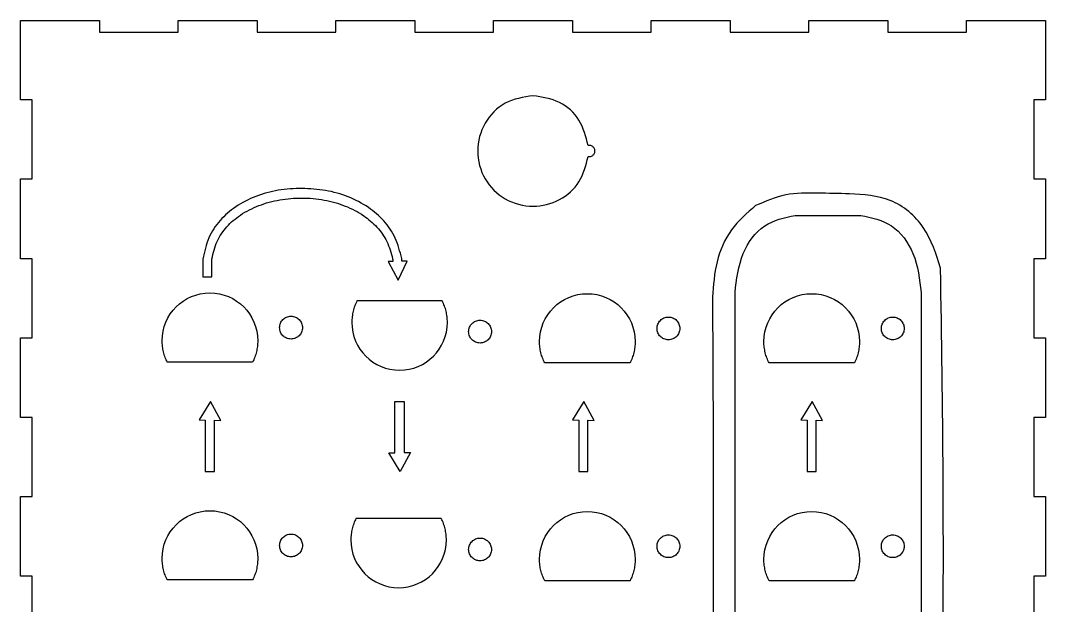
# Model space of a CAD drawing. Extents: x -980 to 281, y -16 to 694.
# Drawn here: x -557.4 to -292.4, y 156.6 to 308 of the extents above; entities that cross this region are included whole.
import ezdxf

# ---------------------------------------------------------------- set-up
doc = ezdxf.new("R2010")
doc.units = 0
doc.layers.add('newlayer', color=7, linetype='CONTINUOUS')

msp = doc.modelspace()

# ---------------------------------------------------------------- linework, layer by layer
at = {"layer": 'newlayer', "color": 7}
for points in [[(-554.418929, 143.803941), (-554.418929, 164.247275), (-557.418929, 164.247275), (-557.418929, 184.870608), (-554.418929, 184.870608), (-554.418929, 205.313942), (-557.418929, 205.313942), (-557.418929, 225.937274), (-554.418929, 225.937274), (-554.418929, 246.380608), (-557.418929, 246.380608), (-557.418929, 267.003941), (-554.418929, 267.003941), (-554.418929, 287.447274), (-557.418929, 287.447274), (-557.418929, 308.025607), (-536.989314, 308.025607), (-536.989314, 305.025607), (-516.694699, 305.025607), (-516.694699, 308.025607), (-496.220084, 308.025607), (-496.220084, 305.025607), (-475.925467, 305.025607), (-475.925467, 308.025607), (-455.450852, 308.025607), (-455.450852, 305.025607), (-435.156237, 305.025607), (-435.156237, 308.025607), (-414.681622, 308.025607), (-414.681622, 305.025607), (-394.387008, 305.025607), (-394.387008, 308.025607), (-373.912392, 308.025607), (-373.912392, 305.025607), (-353.617776, 305.025607), (-353.617776, 308.025607), (-333.14316, 308.025607), (-333.14316, 305.025607), (-312.848546, 305.025607), (-312.848546, 308.025607), (-292.418928, 308.025607)], [(-292.418931, 308.025607), (-292.418931, 287.447274), (-295.418931, 287.447274), (-295.418931, 267.003941), (-292.418931, 267.003941), (-292.418931, 246.380608), (-295.418931, 246.380608), (-295.418931, 225.937274), (-292.418931, 225.937274), (-292.418931, 205.313942), (-295.418931, 205.313942), (-295.418931, 184.870608), (-292.418931, 184.870608), (-292.418931, 164.247275), (-295.418931, 164.247275), (-295.418931, 143.803941)], [(-424.920833, 288.550972), (-424.920833, 288.550972)], [(-357.114198, 257.59835), (-340.140282, 257.59835)], [(-520.792117, 225.163689), (-520.728335, 226.427982), (-520.541109, 227.655787), (-520.236676, 228.840881), (-519.821216, 229.977048), (-519.300968, 231.058067), (-518.682111, 232.077716), (-517.970911, 233.029775), (-517.173549, 233.908028), (-516.296261, 234.706249), (-515.345228, 235.418225), (-514.326688, 236.037728), (-513.246822, 236.558544), (-512.111893, 236.974449), (-510.928084, 237.279226), (-509.701602, 237.466653), (-508.438658, 237.530512), (-507.175742, 237.466653), (-505.94926, 237.279226), (-504.765451, 236.974449), (-503.630523, 236.558544), (-502.550656, 236.037728), (-501.532116, 235.418225), (-500.581083, 234.706249), (-499.703767, 233.908028), (-498.906433, 233.029775), (-498.195205, 232.077716), (-497.576376, 231.058067), (-497.056128, 229.977048), (-496.640668, 228.840881), (-496.336235, 227.655787), (-496.149009, 226.427982), (-496.085199, 225.163689), (-496.090843, 224.790298), (-496.107212, 224.419754), (-496.134588, 224.052202), (-496.17249, 223.687782), (-496.220891, 223.326637), (-496.279593, 222.968909), (-496.348456, 222.614737), (-496.427337, 222.264268), (-496.516096, 221.91764), (-496.614535, 221.574999), (-496.722513, 221.236485), (-496.839917, 220.902238), (-496.966522, 220.572402), (-497.102215, 220.247121), (-497.246854, 219.926536), (-497.400241, 219.610786), (-498.779377, 219.610786), (-500.158484, 219.610786), (-501.537619, 219.610786), (-502.916754, 219.610786), (-504.29589, 219.610786), (-505.674997, 219.610786), (-507.054132, 219.610786), (-508.433268, 219.610786), (-509.812403, 219.610786), (-511.19151, 219.610786), (-512.570645, 219.610786), (-513.949781, 219.610786), (-515.328916, 219.610786), (-516.708023, 219.610786), (-518.087158, 219.610786), (-519.466294, 219.610786), (-519.619879, 219.926598), (-519.764913, 220.247217), (-519.901198, 220.572506), (-520.028565, 220.902325), (-520.146788, 221.236541), (-520.255698, 221.575016), (-520.355153, 221.917608), (-520.444899, 222.264186), (-520.524796, 222.614607), (-520.594646, 222.968737), (-520.654252, 223.326439), (-520.703443, 223.687571), (-520.742023, 224.052002), (-520.769681, 224.419587), (-520.786614, 224.790196), (-520.792258, 225.163689), (-520.792117, 225.163689)], [(-423.224085, 224.957057), (-423.160303, 226.221351), (-422.973077, 227.449153), (-422.668644, 228.634249), (-422.253184, 229.770416), (-421.732936, 230.851435), (-421.114107, 231.871084), (-420.402879, 232.823144), (-419.605516, 233.701397), (-418.728229, 234.499617), (-417.777196, 235.211593), (-416.758656, 235.831096), (-415.678789, 236.351912), (-414.543861, 236.767817), (-413.360052, 237.072595), (-412.13357, 237.260021), (-410.870626, 237.32388), (-409.60771, 237.260021), (-408.381228, 237.072595), (-407.197419, 236.767817), (-406.06249, 236.351912), (-404.982624, 235.831096), (-403.964084, 235.211593), (-403.013051, 234.499617), (-402.135735, 233.701397), (-401.338401, 232.823144), (-400.627173, 231.871084), (-400.008344, 230.851435), (-399.488096, 229.770416), (-399.072636, 228.634249), (-398.768203, 227.449153), (-398.580977, 226.221351), (-398.517166, 224.957057), (-398.522811, 224.583666), (-398.53918, 224.213122), (-398.566555, 223.84557), (-398.604458, 223.481151), (-398.652859, 223.120005), (-398.711561, 222.762277), (-398.780423, 222.408105), (-398.859304, 222.057636), (-398.948063, 221.711008), (-399.046502, 221.368367), (-399.154481, 221.029853), (-399.271885, 220.695606), (-399.39849, 220.36577), (-399.534182, 220.040489), (-399.678821, 219.719905), (-399.832209, 219.404154), (-401.211344, 219.404154), (-402.590452, 219.404154), (-403.969587, 219.404154), (-405.348722, 219.404154), (-406.727858, 219.404154), (-408.106965, 219.404154), (-409.4861, 219.404154), (-410.865235, 219.404154), (-412.244371, 219.404154), (-413.623478, 219.404154), (-415.002613, 219.404154), (-416.381748, 219.404154), (-417.760884, 219.404154), (-419.139991, 219.404154), (-420.519126, 219.404154), (-421.898262, 219.404154), (-422.051847, 219.719967), (-422.196881, 220.040585), (-422.333166, 220.365874), (-422.460533, 220.695693), (-422.578756, 221.02991), (-422.687665, 221.368384), (-422.78712, 221.710977), (-422.876867, 222.057554), (-422.956764, 222.407975), (-423.026614, 222.762105), (-423.08622, 223.119807), (-423.135411, 223.480939), (-423.173991, 223.84537), (-423.201931, 224.212956), (-423.218864, 224.583564), (-423.224508, 224.957057), (-423.224085, 224.957057)], [(-378.513467, 236.424016), (-378.513467, 236.424016)], [(-372.675283, 51.29574), (-372.675283, 237.598362)], [(-365.219657, 224.957057), (-365.155875, 226.221351), (-364.968649, 227.449153), (-364.664216, 228.634249), (-364.248756, 229.770416), (-363.728508, 230.851435), (-363.109679, 231.871084), (-362.398451, 232.823144), (-361.601089, 233.701397), (-360.723801, 234.499617), (-359.772768, 235.211593), (-358.754228, 235.831096), (-357.674362, 236.351912), (-356.539433, 236.767817), (-355.355624, 237.072595), (-354.129142, 237.260021), (-352.866198, 237.32388), (-351.603282, 237.260021), (-350.3768, 237.072595), (-349.192991, 236.767817), (-348.058063, 236.351912), (-346.978196, 235.831096), (-345.959656, 235.211593), (-345.008623, 234.499617), (-344.131307, 233.701397), (-343.333973, 232.823144), (-342.622745, 231.871084), (-342.003916, 230.851435), (-341.483668, 229.770416), (-341.068208, 228.634249), (-340.763775, 227.449156), (-340.576549, 226.221351), (-340.512739, 224.957057), (-340.518383, 224.583666), (-340.534752, 224.213122), (-340.562128, 223.84557), (-340.60003, 223.481151), (-340.648431, 223.120005), (-340.707133, 222.762277), (-340.775996, 222.408105), (-340.854877, 222.057636), (-340.943636, 221.711008), (-341.042075, 221.368367), (-341.150053, 221.029853), (-341.267457, 220.695606), (-341.394062, 220.36577), (-341.529755, 220.040489), (-341.674394, 219.719905), (-341.827781, 219.404154), (-343.206917, 219.404154), (-344.586024, 219.404154), (-345.965159, 219.404154), (-347.344294, 219.404154), (-348.72343, 219.404154), (-350.102537, 219.404154), (-351.481672, 219.404154), (-352.860808, 219.404154), (-354.239943, 219.404154), (-355.61905, 219.404154), (-356.998185, 219.404154), (-358.377321, 219.404154), (-359.756456, 219.404154), (-361.135563, 219.404154), (-362.514698, 219.404154), (-363.893834, 219.404154), (-364.047419, 219.719967), (-364.192453, 220.040585), (-364.328738, 220.365874), (-364.456105, 220.695693), (-364.574328, 221.02991), (-364.683238, 221.368384), (-364.782693, 221.710977), (-364.872439, 222.057554), (-364.952336, 222.407975), (-365.022186, 222.762105), (-365.081792, 223.119807), (-365.130983, 223.480939), (-365.169563, 223.84537), (-365.197503, 224.212956), (-365.214436, 224.583564), (-365.220081, 224.957057), (-365.219657, 224.957057)], [(-324.579169, 237.598362), (-324.579169, 51.29574)], [(-471.76134, 229.887146), (-471.697558, 228.622853), (-471.510332, 227.395051), (-471.20587, 226.209954), (-470.790411, 225.073787), (-470.270163, 223.992769), (-469.651334, 222.97312), (-468.940134, 222.02106), (-468.142772, 221.142807), (-467.265456, 220.344586), (-466.314423, 219.63261), (-465.295883, 219.013107), (-464.216044, 218.492291), (-463.081088, 218.076386), (-461.897278, 217.771609), (-460.670797, 217.584182), (-459.407881, 217.520324), (-458.144965, 217.584182), (-456.918483, 217.771609), (-455.734646, 218.076386), (-454.599717, 218.492291), (-453.519879, 219.013107), (-452.50131, 219.63261), (-451.550278, 220.344586), (-450.67299, 221.142807), (-449.875628, 222.02106), (-449.164428, 222.97312), (-448.545599, 223.992769), (-448.025351, 225.073787), (-447.609891, 226.209954), (-447.30543, 227.395048), (-447.118204, 228.622853), (-447.054422, 229.887146), (-447.060066, 230.260538), (-447.076435, 230.631081), (-447.10381, 230.998633), (-447.141713, 231.363053), (-447.190086, 231.724199), (-447.248788, 232.081926), (-447.317678, 232.436098), (-447.39656, 232.786568), (-447.48529, 233.133196), (-447.583729, 233.475836), (-447.691736, 233.81435), (-447.809112, 234.148597), (-447.935745, 234.478433), (-448.071438, 234.803714), (-448.216048, 235.124299), (-448.369436, 235.440049), (-449.748571, 235.440049), (-451.127707, 235.440049), (-452.506842, 235.440049), (-453.885949, 235.440049), (-455.265084, 235.440049), (-456.64422, 235.440049), (-458.023355, 235.440049), (-459.402462, 235.440049), (-460.781598, 235.440049), (-462.160733, 235.440049), (-463.539868, 235.440049), (-464.918975, 235.440049), (-466.298111, 235.440049), (-467.677246, 235.440049), (-469.056381, 235.440049), (-470.435488, 235.440049), (-470.589102, 235.124237), (-470.734136, 234.803618), (-470.870421, 234.478329), (-470.99776, 234.14851), (-471.115983, 233.814294), (-471.22492, 233.475819), (-471.324347, 233.133227), (-471.414122, 232.786649), (-471.493991, 232.436228), (-471.563841, 232.082099), (-471.623446, 231.724396), (-471.672638, 231.363265), (-471.711218, 230.998834), (-471.738875, 230.631248), (-471.755809, 230.260639), (-471.761453, 229.887146), (-471.76134, 229.887146)], [(-487.476969, 231.486875), (-487.17533, 231.471663), (-486.88244, 231.426959), (-486.59971, 231.35427), (-486.328692, 231.255069), (-486.070797, 231.130846), (-485.827578, 230.98308), (-485.600474, 230.813259), (-485.39098, 230.622857), (-485.200593, 230.413367), (-485.03078, 230.186268), (-484.883008, 229.94304), (-484.758802, 229.685168), (-484.659601, 229.414133), (-484.586901, 229.131423), (-484.542197, 228.838516), (-484.526957, 228.536894), (-484.542197, 228.235274), (-484.586901, 227.942367), (-484.659601, 227.659657), (-484.758802, 227.388622), (-484.883008, 227.13075), (-485.03078, 226.887522), (-485.200593, 226.660421), (-485.39098, 226.45093), (-485.600474, 226.260532), (-485.827578, 226.090707), (-486.070797, 225.942944), (-486.328692, 225.818721), (-486.59971, 225.71952), (-486.88244, 225.646828), (-487.17533, 225.602124), (-487.476969, 225.586912), (-487.77858, 225.602124), (-488.071499, 225.646828), (-488.354201, 225.71952), (-488.625247, 225.818721), (-488.883113, 225.942944), (-489.126332, 226.090707), (-489.353437, 226.260532), (-489.56293, 226.45093), (-489.753317, 226.660421), (-489.923159, 226.887522), (-490.070902, 227.13075), (-490.195136, 227.388622), (-490.294337, 227.659657), (-490.367038, 227.942367), (-490.411742, 228.235274), (-490.426982, 228.536894), (-490.411742, 228.838516), (-490.367038, 229.131423), (-490.294337, 229.414133), (-490.195136, 229.685168), (-490.070902, 229.94304), (-489.923159, 230.186268), (-489.753317, 230.413367), (-489.56293, 230.622857), (-489.353437, 230.813259), (-489.126332, 230.98308), (-488.883113, 231.130846), (-488.625247, 231.255069), (-488.354201, 231.35427), (-488.071499, 231.426959), (-487.77858, 231.471663), (-487.476969, 231.486875)], [(-389.908965, 231.280232), (-389.607326, 231.264992), (-389.314436, 231.220288), (-389.031734, 231.147599), (-388.760688, 231.048398), (-388.502793, 230.924175), (-388.259574, 230.776409), (-388.03247, 230.606587), (-387.822976, 230.416186), (-387.632589, 230.206695), (-387.462776, 229.979597), (-387.315004, 229.736369), (-387.19077, 229.478497), (-387.091597, 229.207462), (-387.018897, 228.924752), (-386.974193, 228.631844), (-386.958953, 228.330222), (-386.974193, 228.028603), (-387.018897, 227.735696), (-387.091597, 227.452985), (-387.19077, 227.18195), (-387.315004, 226.924078), (-387.462776, 226.680851), (-387.632589, 226.453749), (-387.822976, 226.244259), (-388.03247, 226.05386), (-388.259574, 225.884036), (-388.502793, 225.736273), (-388.760688, 225.61205), (-389.031734, 225.512849), (-389.314436, 225.440157), (-389.607326, 225.395453), (-389.908965, 225.380213), (-390.210576, 225.395453), (-390.503495, 225.440157), (-390.786197, 225.512849), (-391.057243, 225.61205), (-391.315109, 225.736273), (-391.558328, 225.884036), (-391.785433, 226.05386), (-391.994926, 226.244259), (-392.185313, 226.453749), (-392.355155, 226.680851), (-392.502898, 226.924078), (-392.627132, 227.18195), (-392.726333, 227.452985), (-392.799034, 227.735696), (-392.843738, 228.028603), (-392.858978, 228.330222), (-392.843738, 228.631844), (-392.799034, 228.924752), (-392.726333, 229.207462), (-392.627132, 229.478497), (-392.502898, 229.736369), (-392.355155, 229.979597), (-392.185313, 230.206695), (-391.994926, 230.416186), (-391.785433, 230.606587), (-391.558328, 230.776409), (-391.315109, 230.924175), (-391.057243, 231.048398), (-390.786197, 231.147599), (-390.503495, 231.220288), (-390.210576, 231.264992), (-389.908965, 231.280232)], [(-331.904509, 231.280288), (-331.60287, 231.265048), (-331.30998, 231.220344), (-331.02725, 231.147655), (-330.756232, 231.048454), (-330.498337, 230.924231), (-330.255118, 230.776465), (-330.028014, 230.606644), (-329.81852, 230.416242), (-329.628133, 230.206752), (-329.45832, 229.979653), (-329.310548, 229.736426), (-329.186314, 229.478553), (-329.087141, 229.207519), (-329.014441, 228.924808), (-328.969737, 228.631901), (-328.954497, 228.330279), (-328.969737, 228.028659), (-329.014441, 227.735752), (-329.087141, 227.453042), (-329.186314, 227.182007), (-329.310548, 226.924135), (-329.45832, 226.680907), (-329.628133, 226.453806), (-329.81852, 226.244315), (-330.028014, 226.053917), (-330.255118, 225.884092), (-330.498337, 225.736329), (-330.756232, 225.612106), (-331.02725, 225.512905), (-331.30998, 225.440213), (-331.60287, 225.395509), (-331.904509, 225.380269), (-332.20612, 225.395509), (-332.499039, 225.440213), (-332.781741, 225.512905), (-333.052787, 225.612106), (-333.310653, 225.736329), (-333.553872, 225.884092), (-333.780977, 226.053917), (-333.99047, 226.244315), (-334.180857, 226.453806), (-334.350699, 226.680907), (-334.498442, 226.924135), (-334.622676, 227.182007), (-334.721877, 227.453042), (-334.794578, 227.735752), (-334.839282, 228.028659), (-334.854522, 228.330279), (-334.839282, 228.631901), (-334.794578, 228.924808), (-334.721877, 229.207519), (-334.622676, 229.478553), (-334.498442, 229.736426), (-334.350699, 229.979653), (-334.180857, 230.206752), (-333.99047, 230.416242), (-333.780977, 230.606644), (-333.553872, 230.776465), (-333.310653, 230.924231), (-333.052787, 231.048454), (-332.781741, 231.147655), (-332.499039, 231.220344), (-332.20612, 231.265048), (-331.904509, 231.280288)], [(-438.603446, 230.454252), (-438.301836, 230.43904), (-438.008917, 230.394336), (-437.726215, 230.321647), (-437.455169, 230.222446), (-437.197302, 230.098223), (-436.954083, 229.950457), (-436.726979, 229.780636), (-436.517486, 229.590237), (-436.327098, 229.380744), (-436.157257, 229.153645), (-436.009514, 228.910418), (-435.88528, 228.652545), (-435.786078, 228.381511), (-435.713378, 228.0988), (-435.668674, 227.805893), (-435.653434, 227.504271), (-435.668674, 227.202651), (-435.713378, 226.909744), (-435.786078, 226.627034), (-435.88528, 226.355999), (-436.009514, 226.098127), (-436.157257, 225.854899), (-436.327098, 225.627798), (-436.517486, 225.418307), (-436.726979, 225.227909), (-436.954083, 225.058084), (-437.197302, 224.910321), (-437.455169, 224.786098), (-437.726215, 224.686897), (-438.008917, 224.614205), (-438.301836, 224.569501), (-438.603446, 224.554261), (-438.905086, 224.569501), (-439.197976, 224.614205), (-439.480678, 224.686897), (-439.751724, 224.786098), (-440.009619, 224.910321), (-440.252838, 225.058084), (-440.479942, 225.227909), (-440.689407, 225.418307), (-440.879823, 225.627798), (-441.049636, 225.854899), (-441.197407, 226.098127), (-441.321613, 226.355999), (-441.420814, 226.627034), (-441.493515, 226.909744), (-441.538219, 227.202651), (-441.553459, 227.504271), (-441.538219, 227.805893), (-441.493515, 228.0988), (-441.420814, 228.381511), (-441.321613, 228.652545), (-441.197407, 228.910418), (-441.049636, 229.153645), (-440.879823, 229.380744), (-440.689407, 229.590237), (-440.479942, 229.780636), (-440.252838, 229.950457), (-440.009619, 230.098223), (-439.751724, 230.222446), (-439.480678, 230.321647), (-439.197976, 230.394336), (-438.905086, 230.43904), (-438.603446, 230.454252)], [(-520.792117, 168.79278), (-520.728335, 170.057074), (-520.541109, 171.284876), (-520.236676, 172.469972), (-519.821216, 173.60614), (-519.300968, 174.687158), (-518.682111, 175.706807), (-517.970911, 176.658867), (-517.173549, 177.53712), (-516.296261, 178.33534), (-515.345228, 179.047316), (-514.326688, 179.666819), (-513.246822, 180.187635), (-512.111893, 180.60354), (-510.928084, 180.908318), (-509.701602, 181.095744), (-508.438658, 181.159603), (-507.175742, 181.095744), (-505.94926, 180.908318), (-504.765451, 180.60354), (-503.630523, 180.187635), (-502.550656, 179.666819), (-501.532116, 179.047316), (-500.581083, 178.33534), (-499.703767, 177.53712), (-498.906433, 176.658867), (-498.195205, 175.706807), (-497.576376, 174.687158), (-497.056128, 173.60614), (-496.640668, 172.469972), (-496.336235, 171.284879), (-496.149009, 170.057074), (-496.085199, 168.79278), (-496.090843, 168.419389), (-496.107212, 168.048845), (-496.134588, 167.681293), (-496.17249, 167.316874), (-496.220891, 166.955728), (-496.279593, 166.598), (-496.348456, 166.243828), (-496.427337, 165.893359), (-496.516096, 165.546731), (-496.614535, 165.204091), (-496.722513, 164.865576), (-496.839917, 164.531329), (-496.966522, 164.201493), (-497.102215, 163.876212), (-497.246854, 163.555628), (-497.400241, 163.239877), (-498.779377, 163.239877), (-500.158484, 163.239877), (-501.537619, 163.239877), (-502.916754, 163.239877), (-504.29589, 163.239877), (-505.674997, 163.239877), (-507.054132, 163.239877), (-508.433268, 163.239877), (-509.812403, 163.239877), (-511.19151, 163.239877), (-512.570645, 163.239877), (-513.949781, 163.239877), (-515.328916, 163.239877), (-516.708023, 163.239877), (-518.087158, 163.239877), (-519.466294, 163.239877), (-519.619879, 163.55569), (-519.764913, 163.876308), (-519.901198, 164.201598), (-520.028565, 164.531417), (-520.146788, 164.865633), (-520.255698, 165.204107), (-520.355153, 165.5467), (-520.444899, 165.893277), (-520.524796, 166.243698), (-520.594646, 166.597828), (-520.654252, 166.955531), (-520.703443, 167.316662), (-520.742023, 167.681093), (-520.769681, 168.048679), (-520.786614, 168.419287), (-520.792258, 168.79278), (-520.792117, 168.79278)], [(-423.224085, 168.58616), (-423.160303, 169.850453), (-422.973077, 171.078255), (-422.668644, 172.263352), (-422.253184, 173.399519), (-421.732936, 174.480537), (-421.114107, 175.500187), (-420.402879, 176.452246), (-419.605516, 177.330499), (-418.728229, 178.12872), (-417.777196, 178.840696), (-416.758656, 179.460199), (-415.678789, 179.981015), (-414.543861, 180.39692), (-413.360052, 180.701697), (-412.13357, 180.889124), (-410.870626, 180.952982), (-409.60771, 180.889124), (-408.381228, 180.701697), (-407.197419, 180.39692), (-406.06249, 179.981015), (-404.982624, 179.460199), (-403.964084, 178.840696), (-403.013051, 178.12872), (-402.135735, 177.330499), (-401.338401, 176.452246), (-400.627173, 175.500187), (-400.008344, 174.480537), (-399.488096, 173.399519), (-399.072636, 172.263352), (-398.768203, 171.078255), (-398.580977, 169.850453), (-398.517166, 168.58616), (-398.522811, 168.212769), (-398.53918, 167.842225), (-398.566555, 167.474673), (-398.604458, 167.110253), (-398.652859, 166.749108), (-398.711561, 166.39138), (-398.780423, 166.037208), (-398.859304, 165.686739), (-398.948063, 165.34011), (-399.046502, 164.99747), (-399.154481, 164.658956), (-399.271885, 164.324709), (-399.39849, 163.994873), (-399.534182, 163.669592), (-399.678821, 163.349007), (-399.832209, 163.033257), (-401.211344, 163.033257), (-402.590452, 163.033257), (-403.969587, 163.033257), (-405.348722, 163.033257), (-406.727858, 163.033257), (-408.106965, 163.033257), (-409.4861, 163.033257), (-410.865235, 163.033257), (-412.244371, 163.033257), (-413.623478, 163.033257), (-415.002613, 163.033257), (-416.381748, 163.033257), (-417.760884, 163.033257), (-419.139991, 163.033257), (-420.519126, 163.033257), (-421.898262, 163.033257), (-422.051847, 163.349069), (-422.196881, 163.669688), (-422.333166, 163.994977), (-422.460533, 164.324796), (-422.578756, 164.659012), (-422.687665, 164.997487), (-422.78712, 165.340079), (-422.876867, 165.686657), (-422.956764, 166.037078), (-423.026614, 166.391208), (-423.08622, 166.74891), (-423.135411, 167.110042), (-423.173991, 167.474472), (-423.201931, 167.842058), (-423.218864, 168.212667), (-423.224508, 168.58616), (-423.224085, 168.58616)], [(-365.219657, 168.58616), (-365.155875, 169.850453), (-364.968649, 171.078255), (-364.664216, 172.263352), (-364.248756, 173.399519), (-363.728508, 174.480537), (-363.109679, 175.500187), (-362.398451, 176.452246), (-361.601089, 177.330499), (-360.723801, 178.12872), (-359.772768, 178.840696), (-358.754228, 179.460199), (-357.674362, 179.981015), (-356.539433, 180.39692), (-355.355624, 180.701697), (-354.129142, 180.889124), (-352.866198, 180.952982), (-351.603282, 180.889124), (-350.3768, 180.701697), (-349.192991, 180.39692), (-348.058063, 179.981015), (-346.978196, 179.460199), (-345.959656, 178.840696), (-345.008623, 178.12872), (-344.131307, 177.330499), (-343.333973, 176.452246), (-342.622745, 175.500187), (-342.003916, 174.480537), (-341.483668, 173.399519), (-341.068208, 172.263352), (-340.763775, 171.078255), (-340.576549, 169.850453), (-340.512739, 168.58616), (-340.518383, 168.212769), (-340.534752, 167.842225), (-340.562128, 167.474673), (-340.60003, 167.110253), (-340.648431, 166.749108), (-340.707133, 166.39138), (-340.775996, 166.037208), (-340.854877, 165.686739), (-340.943636, 165.34011), (-341.042075, 164.99747), (-341.150053, 164.658956), (-341.267457, 164.324709), (-341.394062, 163.994873), (-341.529755, 163.669592), (-341.674394, 163.349007), (-341.827781, 163.033257), (-343.206917, 163.033257), (-344.586024, 163.033257), (-345.965159, 163.033257), (-347.344294, 163.033257), (-348.72343, 163.033257), (-350.102537, 163.033257), (-351.481672, 163.033257), (-352.860808, 163.033257), (-354.239943, 163.033257), (-355.61905, 163.033257), (-356.998185, 163.033257), (-358.377321, 163.033257), (-359.756456, 163.033257), (-361.135563, 163.033257), (-362.514698, 163.033257), (-363.893834, 163.033257), (-364.047419, 163.349069), (-364.192453, 163.669688), (-364.328738, 163.994977), (-364.456105, 164.324796), (-364.574328, 164.659012), (-364.683238, 164.997487), (-364.782693, 165.340079), (-364.872439, 165.686657), (-364.952336, 166.037078), (-365.022186, 166.391208), (-365.081792, 166.74891), (-365.130983, 167.110042), (-365.169563, 167.474472), (-365.197503, 167.842058), (-365.214436, 168.212667), (-365.220081, 168.58616), (-365.219657, 168.58616)], [(-472.012546, 173.599815), (-471.948764, 172.335522), (-471.761538, 171.107719), (-471.457076, 169.922623), (-471.041617, 168.786456), (-470.521369, 167.705437), (-469.90254, 166.685788), (-469.19134, 165.733729), (-468.393978, 164.855476), (-467.516662, 164.057255), (-466.565629, 163.345279), (-465.547089, 162.725776), (-464.46725, 162.20496), (-463.332294, 161.789055), (-462.148484, 161.484277), (-460.922003, 161.296851), (-459.659087, 161.232992), (-458.396171, 161.296851), (-457.169689, 161.484277), (-455.985852, 161.789055), (-454.850923, 162.20496), (-453.771085, 162.725776), (-452.752516, 163.345279), (-451.801484, 164.057255), (-450.924196, 164.855476), (-450.126834, 165.733729), (-449.415634, 166.685788), (-448.796805, 167.705437), (-448.276557, 168.786456), (-447.861097, 169.922623), (-447.556636, 171.107717), (-447.36941, 172.335522), (-447.305628, 173.599815), (-447.311272, 173.973206), (-447.327641, 174.34375), (-447.355016, 174.711302), (-447.392919, 175.075722), (-447.441292, 175.436867), (-447.499994, 175.794595), (-447.568884, 176.148767), (-447.647766, 176.499236), (-447.736496, 176.845864), (-447.834935, 177.188505), (-447.942942, 177.527019), (-448.060318, 177.861266), (-448.186951, 178.191102), (-448.322644, 178.516383), (-448.467254, 178.836968), (-448.620642, 179.152718), (-449.999777, 179.152718), (-451.378913, 179.152718), (-452.758048, 179.152718), (-454.137155, 179.152718), (-455.51629, 179.152718), (-456.895426, 179.152718), (-458.274561, 179.152718), (-459.653668, 179.152718), (-461.032804, 179.152718), (-462.411939, 179.152718), (-463.791074, 179.152718), (-465.170181, 179.152718), (-466.549317, 179.152718), (-467.928452, 179.152718), (-469.307587, 179.152718), (-470.686694, 179.152718), (-470.840308, 178.836906), (-470.985342, 178.516287), (-471.121627, 178.190998), (-471.248966, 177.861179), (-471.367189, 177.526963), (-471.476126, 177.188488), (-471.575553, 176.845895), (-471.665328, 176.499318), (-471.745197, 176.148897), (-471.815047, 175.794767), (-471.874652, 175.437065), (-471.923844, 175.075933), (-471.962424, 174.711502), (-471.990364, 174.343916), (-472.007297, 173.973308), (-472.012941, 173.599815), (-472.012546, 173.599815)], [(-487.476969, 175.115978), (-487.17533, 175.100766), (-486.88244, 175.056062), (-486.59971, 174.983373), (-486.328692, 174.884172), (-486.070797, 174.759949), (-485.827578, 174.612183), (-485.600474, 174.442361), (-485.39098, 174.251963), (-485.200593, 174.042469), (-485.03078, 173.815371), (-484.883008, 173.572143), (-484.758802, 173.314271), (-484.659601, 173.043236), (-484.586901, 172.760526), (-484.542197, 172.467618), (-484.526957, 172.165996), (-484.542197, 171.864377), (-484.586901, 171.57147), (-484.659601, 171.288759), (-484.758802, 171.017724), (-484.883008, 170.759852), (-485.03078, 170.516625), (-485.200593, 170.289523), (-485.39098, 170.080033), (-485.600474, 169.889634), (-485.827578, 169.71981), (-486.070797, 169.572047), (-486.328692, 169.447824), (-486.59971, 169.348623), (-486.88244, 169.275931), (-487.17533, 169.231227), (-487.476969, 169.215987), (-487.77858, 169.231227), (-488.071499, 169.275931), (-488.354201, 169.348623), (-488.625247, 169.447824), (-488.883113, 169.572047), (-489.126332, 169.71981), (-489.353437, 169.889634), (-489.56293, 170.080033), (-489.753317, 170.289523), (-489.923159, 170.516625), (-490.070902, 170.759852), (-490.195136, 171.017724), (-490.294337, 171.288759), (-490.367038, 171.57147), (-490.411742, 171.864377), (-490.426982, 172.165996), (-490.411742, 172.467618), (-490.367038, 172.760526), (-490.294337, 173.043236), (-490.195136, 173.314271), (-490.070902, 173.572143), (-489.923159, 173.815371), (-489.753317, 174.042469), (-489.56293, 174.251963), (-489.353437, 174.442361), (-489.126332, 174.612183), (-488.883113, 174.759949), (-488.625247, 174.884172), (-488.354201, 174.983373), (-488.071499, 175.056062), (-487.77858, 175.100766), (-487.476969, 175.115978)], [(-389.908965, 174.909335), (-389.607326, 174.894095), (-389.314436, 174.849391), (-389.031734, 174.776701), (-388.760688, 174.6775), (-388.502793, 174.553277), (-388.259574, 174.405511), (-388.03247, 174.23569), (-387.822976, 174.045289), (-387.632589, 173.835798), (-387.462776, 173.608699), (-387.315004, 173.365472), (-387.19077, 173.1076), (-387.091597, 172.836565), (-387.018897, 172.553854), (-386.974193, 172.260947), (-386.958953, 171.959325), (-386.974193, 171.657706), (-387.018897, 171.364798), (-387.091597, 171.082088), (-387.19077, 170.811053), (-387.315004, 170.553181), (-387.462776, 170.309953), (-387.632589, 170.082852), (-387.822976, 169.873361), (-388.03247, 169.682963), (-388.259574, 169.513138), (-388.502793, 169.365375), (-388.760688, 169.241152), (-389.031734, 169.141951), (-389.314436, 169.069259), (-389.607326, 169.024555), (-389.908965, 169.009344), (-390.210576, 169.024555), (-390.503495, 169.069259), (-390.786197, 169.141951), (-391.057243, 169.241152), (-391.315109, 169.365375), (-391.558328, 169.513138), (-391.785433, 169.682963), (-391.994926, 169.873361), (-392.185313, 170.082852), (-392.355155, 170.309953), (-392.502898, 170.553181), (-392.627132, 170.811053), (-392.726333, 171.082088), (-392.799034, 171.364798), (-392.843738, 171.657706), (-392.858978, 171.959325), (-392.843738, 172.260947), (-392.799034, 172.553854), (-392.726333, 172.836565), (-392.627132, 173.1076), (-392.502898, 173.365472), (-392.355155, 173.608699), (-392.185313, 173.835798), (-391.994926, 174.045289), (-391.785433, 174.23569), (-391.558328, 174.405511), (-391.315109, 174.553277), (-391.057243, 174.6775), (-390.786197, 174.776701), (-390.503495, 174.849391), (-390.210576, 174.894095), (-389.908965, 174.909335)], [(-331.904509, 174.909391), (-331.60287, 174.894151), (-331.30998, 174.849447), (-331.02725, 174.776758), (-330.756232, 174.677557), (-330.498337, 174.553334), (-330.255118, 174.405568), (-330.028014, 174.235746), (-329.81852, 174.045345), (-329.628133, 173.835854), (-329.45832, 173.608756), (-329.310548, 173.365528), (-329.186314, 173.107656), (-329.087141, 172.836621), (-329.014441, 172.553911), (-328.969737, 172.261004), (-328.954497, 171.959381), (-328.969737, 171.657762), (-329.014441, 171.364855), (-329.087141, 171.082144), (-329.186314, 170.811109), (-329.310548, 170.553237), (-329.45832, 170.31001), (-329.628133, 170.082908), (-329.81852, 169.873418), (-330.028014, 169.683019), (-330.255118, 169.513195), (-330.498337, 169.365432), (-330.756232, 169.241209), (-331.02725, 169.142008), (-331.30998, 169.069316), (-331.60287, 169.024612), (-331.904509, 169.0094), (-332.20612, 169.024612), (-332.499039, 169.069316), (-332.781741, 169.142008), (-333.052787, 169.241209), (-333.310653, 169.365432), (-333.553872, 169.513195), (-333.780977, 169.683019), (-333.99047, 169.873418), (-334.180857, 170.082908), (-334.350699, 170.31001), (-334.498442, 170.553237), (-334.622676, 170.811109), (-334.721877, 171.082144), (-334.794578, 171.364855), (-334.839282, 171.657762), (-334.854522, 171.959381), (-334.839282, 172.261004), (-334.794578, 172.553911), (-334.721877, 172.836621), (-334.622676, 173.107656), (-334.498442, 173.365528), (-334.350699, 173.608756), (-334.180857, 173.835854), (-333.99047, 174.045345), (-333.780977, 174.235746), (-333.553872, 174.405568), (-333.310653, 174.553334), (-333.052787, 174.677557), (-332.781741, 174.776758), (-332.499039, 174.849447), (-332.20612, 174.894151), (-331.904509, 174.909391)], [(-438.603446, 174.083355), (-438.301836, 174.068143), (-438.008917, 174.023439), (-437.726215, 173.95075), (-437.455169, 173.851549), (-437.197302, 173.727326), (-436.954083, 173.57956), (-436.726979, 173.409738), (-436.517486, 173.219337), (-436.327098, 173.009846), (-436.157257, 172.782748), (-436.009514, 172.53952), (-435.88528, 172.281648), (-435.786078, 172.010613), (-435.713378, 171.727903), (-435.668674, 171.434996), (-435.653434, 171.133373), (-435.668674, 170.831754), (-435.713378, 170.538847), (-435.786078, 170.256136), (-435.88528, 169.985101), (-436.009514, 169.727229), (-436.157257, 169.484002), (-436.327098, 169.2569), (-436.517486, 169.04741), (-436.726979, 168.857011), (-436.954083, 168.687187), (-437.197302, 168.539424), (-437.455169, 168.415201), (-437.726215, 168.316), (-438.008917, 168.243308), (-438.301836, 168.198604), (-438.603446, 168.183392), (-438.905086, 168.198604), (-439.197976, 168.243308), (-439.480678, 168.316), (-439.751724, 168.415201), (-440.009619, 168.539424), (-440.252838, 168.687187), (-440.479942, 168.857011), (-440.689407, 169.04741), (-440.879823, 169.2569), (-441.049636, 169.484002), (-441.197407, 169.727229), (-441.321613, 169.985101), (-441.420814, 170.256136), (-441.493515, 170.538847), (-441.538219, 170.831754), (-441.553459, 171.133373), (-441.538219, 171.434996), (-441.493515, 171.727903), (-441.420814, 172.010613), (-441.321613, 172.281648), (-441.197407, 172.53952), (-441.049636, 172.782748), (-440.879823, 173.009846), (-440.689407, 173.219337), (-440.479942, 173.409738), (-440.252838, 173.57956), (-440.009619, 173.727326), (-439.751724, 173.851549), (-439.480678, 173.95075), (-439.197976, 174.023439), (-438.905086, 174.068143), (-438.603446, 174.083355)]]:
    msp.add_lwpolyline(points, dxfattribs=at)
at = {"layer": 'newlayer', "color": 1}
for points in [[(-484.652122, 264.584201), (-484.652376, 264.584201)], [(-510.264466, 246.29267), (-510.280553, 246.29267), (-510.280553, 246.14274), (-510.280553, 241.653643), (-507.929275, 241.653643), (-507.929275, 246.29267)], [(-461.155457, 245.66649), (-462.359587, 245.631212), (-459.813011, 240.859893), (-457.486117, 245.772323), (-458.795995, 245.719407)], [(-458.844904, 246.407323), (-458.860991, 246.407323)], [(-458.828535, 246.14274), (-458.820351, 246.14274)], [(-508.315242, 209.433952), (-511.234492, 204.662632), (-509.638187, 204.618535), (-509.638187, 191.336452), (-507.239298, 191.336452), (-507.239298, 204.565618), (-505.642965, 204.521521), (-508.315242, 209.433952), (-508.315242, 209.433952)], [(-459.284437, 191.336452), (-462.203715, 196.107768), (-460.60741, 196.151865), (-460.60741, 209.433949), (-458.208521, 209.433949), (-458.208521, 196.204782), (-456.612188, 196.248879), (-459.284437, 191.336452), (-459.284437, 191.336452)], [(-411.782119, 209.433952), (-414.701369, 204.662632), (-413.105064, 204.618535), (-413.105064, 191.336452), (-410.706175, 191.336452), (-410.706175, 204.565618), (-409.109841, 204.521521), (-411.782119, 209.433952), (-411.782119, 209.433952)], [(-352.742923, 209.433952), (-355.662174, 204.662632), (-354.065868, 204.618535), (-354.065868, 191.336452), (-351.666979, 191.336452), (-351.666979, 204.565618), (-350.070646, 204.521521), (-352.742923, 209.433952), (-352.742923, 209.433952)]]:
    msp.add_lwpolyline(points, dxfattribs=at)
at = {"layer": 'newlayer', "color": 7}
for points, knots in [([(-424.920833, 288.550972), (-427.441535, 288.157566), (-432.408527, 287.382368), (-437.873872, 281.685936), (-439.899043, 274.259793), (-437.873412, 266.756142), (-432.41111, 261.292835), (-425.050182, 259.307873), (-417.917791, 261.138166), (-412.383835, 265.980329), (-411.255952, 270.534417), (-410.68625, 272.834722)], [0, 0, 0, 0, 7.476312, 14.731927, 22.209848, 29.685562, 36.938174, 44.413888, 51.46196, 58.288047, 65.25504, 65.25504, 65.25504, 65.25504]), ([(-410.68625, 275.656944), (-411.256275, 277.944704), (-412.384848, 282.474165), (-417.912942, 287.515756), (-422.560327, 288.202275), (-424.920833, 288.550972)], [0, 0, 0, 0, 6.969214, 13.798124, 20.846899, 20.846899, 20.846899, 20.846899]), ([(-410.68625, 272.834722), (-410.649995, 272.827205), (-410.577058, 272.812083), (-410.464756, 272.801782), (-410.137252, 272.790691), (-409.592126, 272.93378), (-409.040015, 273.488163), (-408.83588, 274.246582), (-409.040551, 275.005992), (-409.590819, 275.562663), (-410.137027, 275.713335), (-410.465011, 275.697045), (-410.576998, 275.681257), (-410.649981, 275.665016), (-410.68625, 275.656944)], [0, 0, 0, 0, 0.111005, 0.223311, 0.337671, 1.094666, 1.827868, 2.584866, 3.344072, 4.080283, 4.837876, 4.952328, 5.065142, 5.176591, 5.176591, 5.176591, 5.176591]), ([(-343.11106, 263.155767), (-345.849568, 263.228614), (-351.328801, 263.374368), (-359.709389, 263.422176), (-364.813616, 261.219944), (-367.364419, 260.119394)], [0, 0, 0, 0, 8.24494, 16.496555, 24.7397, 24.7397, 24.7397, 24.7397]), ([(-319.540791, 243.916818), (-320.693088, 247.586583), (-322.96119, 254.809898), (-332.084293, 262.569647), (-339.47402, 262.962443), (-343.11106, 263.155767)], [0, 0, 0, 0, 11.411323, 22.461275, 33.170695, 33.170695, 33.170695, 33.170695]), ([(-367.364419, 260.119394), (-369.615033, 258.179084), (-374.189516, 254.235307), (-377.862195, 245.602863), (-378.295523, 239.495654), (-378.513467, 236.424016)], [0, 0, 0, 0, 8.823386, 17.933969, 27.152799, 27.152799, 27.152799, 27.152799]), ([(-372.675283, 237.598362), (-372.283864, 241.035493), (-371.548315, 247.494505), (-365.732413, 255.705262), (-359.902358, 256.9859), (-357.114198, 257.59835)], [0, 0, 0, 0, 10.329228, 19.410555, 27.734376, 27.734376, 27.734376, 27.734376]), ([(-340.140282, 257.59835), (-337.35212, 256.985899), (-331.522061, 255.705262), (-325.706143, 247.494509), (-324.97059, 241.035493), (-324.579169, 237.598362)], [0, 0, 0, 0, 8.323828, 17.405163, 27.734392, 27.734392, 27.734392, 27.734392]), ([(-318.992687, 82.083738), (-318.964861, 100.065962), (-318.909209, 136.0307), (-318.718953, 189.97776), (-319.266855, 225.937774), (-319.540791, 243.916818)], [0, 0, 0, 0, 53.947056, 107.894982, 161.83713, 161.83713, 161.83713, 161.83713]), ([(-378.513467, 236.424016), (-378.403698, 215.257304), (-378.184158, 172.923421), (-378.586737, 109.422409), (-378.098183, 67.09104), (-377.853914, 45.926048)], [0, 0, 0, 0, 63.500696, 127.002775, 190.500699, 190.500699, 190.500699, 190.500699])]:
    msp.add_open_spline(points, degree=3, knots=knots, dxfattribs=at)
at = {"layer": 'newlayer', "color": 1}
for points, knots in [([(-484.652376, 264.584201), (-486.700861, 264.491568), (-490.760486, 264.307992), (-496.593157, 262.683617), (-501.769841, 260.085005), (-505.977597, 256.425885), (-509.103127, 251.792969), (-509.870634, 248.157926), (-510.264466, 246.29267)], [0, 0, 0, 0, 6.135429, 12.159004, 18.014706, 23.364732, 28.746442, 34.418464, 34.418464, 34.418464, 34.418464]), ([(-458.860991, 246.407323), (-459.320013, 248.225376), (-460.215333, 251.771481), (-463.34113, 256.279347), (-467.509188, 259.926673), (-472.666344, 262.572686), (-478.52511, 264.258155), (-482.600321, 264.475015), (-484.652122, 264.584201)], [0, 0, 0, 0, 5.585309, 10.894128, 16.145795, 22.07331, 28.135987, 34.283736, 34.283736, 34.283736, 34.283736]), ([(-507.929275, 246.29267), (-507.577317, 247.854456), (-506.88975, 250.905476), (-504.184137, 254.807162), (-500.471629, 257.969006), (-495.78579, 260.323811), (-490.375226, 261.771694), (-484.656028, 262.247062), (-478.928218, 261.724859), (-473.491272, 260.219258), (-468.820283, 257.819133), (-465.139517, 254.660862), (-462.428282, 250.864783), (-461.623817, 247.88639), (-461.21241, 246.363226)], [0, 0, 0, 0, 4.76354, 9.305793, 13.937352, 19.285589, 24.890121, 30.646717, 36.414294, 42.056076, 47.476753, 52.019906, 56.510417, 61.210566, 61.210566, 61.210566, 61.210566]), ([(-461.21241, 246.363226), (-461.205225, 246.286122), (-461.190787, 246.131197), (-461.174614, 245.898723), (-461.161823, 245.743661), (-461.155457, 245.66649)], [0, 0, 0, 0, 0.232306, 0.466771, 0.699071, 0.699071, 0.699071, 0.699071]), ([(-458.820351, 246.14274), (-458.821303, 246.149606), (-458.823202, 246.163305), (-458.825416, 246.183949), (-458.831326, 246.220283), (-458.832713, 246.273083), (-458.838555, 246.340652), (-458.84281, 246.385333), (-458.844904, 246.407323)], [0, 0, 0, 0, 0.020795, 0.041487, 0.062278, 0.13115, 0.19953, 0.265794, 0.265794, 0.265794, 0.265794]), ([(-458.795995, 245.719407), (-458.799888, 245.765336), (-458.807787, 245.858515), (-458.81895, 245.999607), (-458.825327, 246.094831), (-458.828535, 246.14274)], [0, 0, 0, 0, 0.138283, 0.280541, 0.42459, 0.42459, 0.42459, 0.42459])]:
    msp.add_open_spline(points, degree=3, knots=knots, dxfattribs=at)

doc.saveas('drawing.dxf')
